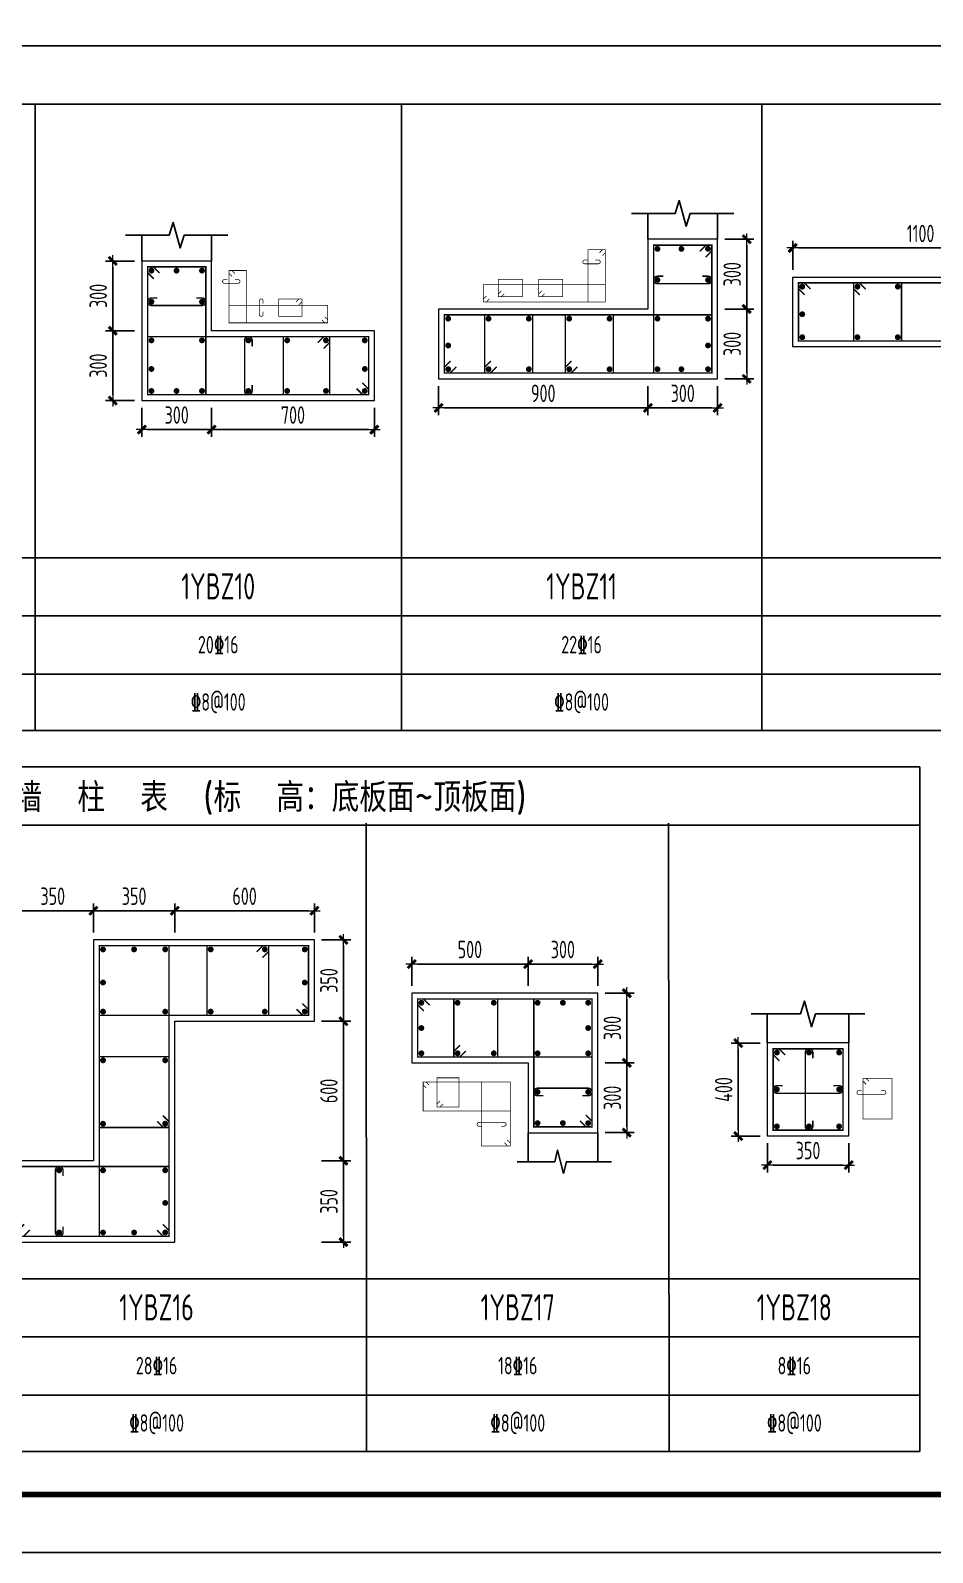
# Model space of a CAD drawing. Extents: x 292423 to 376523, y 106557 to 361882.
# Drawn here: x 308347 to 323865, y 302482 to 328666 of the extents above; entities that cross this region are included whole.
import ezdxf
from ezdxf.enums import TextEntityAlignment as Align

# ---------------------------------------------------------------- set-up
doc = ezdxf.new("R2010")
doc.units = 0
doc.header["$LTSCALE"] = 1000
doc.layers.get('0').update_dxf_attribs({"linetype": 'CONTINUOUS'})
doc.layers.get('Defpoints').update_dxf_attribs({"linetype": 'CONTINUOUS'})
for name, color, linetype in [('1508', 2, 'CONTINUOUS'), ('TAB', 7, 'CONTINUOUS'), ('THIN', 7, 'CONTINUOUS'), ('tk', 7, 'CONTINUOUS')]:
    doc.layers.add(name, color=color, linetype=linetype)
for name, color, linetype, lineweight in [('REIN', 6, 'CONTINUOUS', 18), ('Z-柱大样外框', 7, 'ByLayer', 18), ('Z-详图标注', 3, 'CONTINUOUS', 18)]:
    doc.layers.add(name, color=color, linetype=linetype, lineweight=lineweight)
doc.styles.get("Standard").update_dxf_attribs({"font": 'tssdeng.shx', "width": 0.7, "bigfont": 'tssdchn.shx'})
doc.styles.add('TCCAD_Dimension', font='Tssdeng.shx', dxfattribs={"width": 0.7, "bigfont": 'tssdchn.shx'})
doc.dimstyles.new('TCCAD_25_100', dxfattribs={"dimtxt": 300, "dimasz": 100, "dimexe": 125, "dimexo": 125, "dimgap": 100, "dimtad": 1, "dimdec": 0, "dimlfac": 0.25, "dimzin": 0, "dimdsep": 46, "dimtxsty": 'TCCAD_Dimension', "dimblk": '_TCDBK25_100', "dimcen": 0, "dimclrt": 7, "dimadec": 0, "dimazin": 0, "dimtfac": 1, "dimtdec": 0, "dimtix": 1, "dimtmove": 2, "dimatfit": 3, "dimfxl": 1, "dimtolj": 1, "dimtzin": 0, "dimarcsym": 0})

# ---------------------------------------------------------------- blocks, each defined once
blk = doc.blocks.new('_TCDBK25_100')
blk.add_line((-1, 0), (1, 0))
at = {"const_width": 0.5}
blk.add_lwpolyline([(-0.7, -0.7), (0.7, 0.7)], dxfattribs=at)
blk = doc.blocks.new('*D305')
at = {"layer": 'Defpoints', "color": 0}
for p in [(313231, 313023), (313231, 311623), (313731, 311623)]:
    blk.add_point(p, dxfattribs=at)
at = {"layer": 'Z-详图标注', "color": 0, "lineweight": -2}
for p, q in [((313356, 313023), (313856, 313023)), ((313731, 312923), (313731, 311723)), ((313356, 311623), (313856, 311623))]:
    blk.add_line(p, q, dxfattribs=at)
at = {"layer": 'Z-详图标注', "color": 0, "lineweight": -2, "xscale": 100, "yscale": 100, "zscale": 100}
for p, rotation in [((313731, 313023), 90), ((313731, 311623), 270)]:
    blk.add_blockref('_TCDBK25_100', p, dxfattribs=dict(at, rotation=rotation))
at = {"layer": 'Z-详图标注', "color": 7, "insert": (313481, 312323), "char_height": 300, "attachment_point": 5, "rotation": 90, "style": 'TCCAD_Dimension'}
blk.add_mtext('\\A1;350', dxfattribs=at)
blk = doc.blocks.new('*D306')
at = {"layer": 'Defpoints', "color": 0}
for p in [(313231, 311623), (313231, 309223), (313731, 309223)]:
    blk.add_point(p, dxfattribs=at)
at = {"layer": 'Z-详图标注', "color": 0, "lineweight": -2}
for p, q in [((313356, 311623), (313856, 311623)), ((313731, 311523), (313731, 309323)), ((313356, 309223), (313856, 309223))]:
    blk.add_line(p, q, dxfattribs=at)
at = {"layer": 'Z-详图标注', "color": 0, "lineweight": -2, "xscale": 100, "yscale": 100, "zscale": 100}
for p, rotation in [((313731, 311623), 90), ((313731, 309223), 270)]:
    blk.add_blockref('_TCDBK25_100', p, dxfattribs=dict(at, rotation=rotation))
at = {"layer": 'Z-详图标注', "color": 7, "insert": (313481, 310423), "char_height": 300, "attachment_point": 5, "rotation": 90, "style": 'TCCAD_Dimension'}
blk.add_mtext('\\A1;600', dxfattribs=at)
blk = doc.blocks.new('*D307')
at = {"layer": 'Defpoints', "color": 0}
for p in [(313231, 309223), (313231, 307823), (313731, 307823)]:
    blk.add_point(p, dxfattribs=at)
at = {"layer": 'Z-详图标注', "color": 0, "lineweight": -2}
for p, q in [((313356, 309223), (313856, 309223)), ((313731, 309123), (313731, 307923)), ((313356, 307823), (313856, 307823))]:
    blk.add_line(p, q, dxfattribs=at)
at = {"layer": 'Z-详图标注', "color": 0, "lineweight": -2, "xscale": 100, "yscale": 100, "zscale": 100}
for p, rotation in [((313731, 309223), 90), ((313731, 307823), 270)]:
    blk.add_blockref('_TCDBK25_100', p, dxfattribs=dict(at, rotation=rotation))
at = {"layer": 'Z-详图标注', "color": 7, "insert": (313481, 308523), "char_height": 300, "attachment_point": 5, "rotation": 90, "style": 'TCCAD_Dimension'}
blk.add_mtext('\\A1;350', dxfattribs=at)
blk = doc.blocks.new('*D308')
at = {"layer": 'Defpoints', "color": 0}
for p in [(310831, 313523), (310831, 313023), (313231, 313023)]:
    blk.add_point(p, dxfattribs=at)
at = {"layer": 'Z-详图标注', "color": 0, "lineweight": -2}
for p, q in [((310831, 313148), (310831, 313648)), ((313131, 313523), (310931, 313523)), ((313231, 313148), (313231, 313648))]:
    blk.add_line(p, q, dxfattribs=at)
at = {"layer": 'Z-详图标注', "color": 0, "lineweight": -2, "xscale": 100, "yscale": 100, "zscale": 100, "rotation": 180}
blk.add_blockref('_TCDBK25_100', (310831, 313523), dxfattribs=at)
at = {"layer": 'Z-详图标注', "color": 0, "lineweight": -2, "xscale": 100, "yscale": 100, "zscale": 100}
blk.add_blockref('_TCDBK25_100', (313231, 313523), dxfattribs=at)
at = {"layer": 'Z-详图标注', "color": 7, "insert": (312031, 313773), "char_height": 300, "attachment_point": 5, "style": 'TCCAD_Dimension'}
blk.add_mtext('\\A1;600', dxfattribs=at)
blk = doc.blocks.new('*D309')
at = {"layer": 'Defpoints', "color": 0}
for p in [(309431, 313523), (309431, 313023), (310831, 313023)]:
    blk.add_point(p, dxfattribs=at)
at = {"layer": 'Z-详图标注', "color": 0, "lineweight": -2}
for p, q in [((309431, 313148), (309431, 313648)), ((310731, 313523), (309531, 313523)), ((310831, 313148), (310831, 313648))]:
    blk.add_line(p, q, dxfattribs=at)
at = {"layer": 'Z-详图标注', "color": 0, "lineweight": -2, "xscale": 100, "yscale": 100, "zscale": 100, "rotation": 180}
blk.add_blockref('_TCDBK25_100', (309431, 313523), dxfattribs=at)
at = {"layer": 'Z-详图标注', "color": 0, "lineweight": -2, "xscale": 100, "yscale": 100, "zscale": 100}
blk.add_blockref('_TCDBK25_100', (310831, 313523), dxfattribs=at)
at = {"layer": 'Z-详图标注', "color": 7, "insert": (310131, 313773), "char_height": 300, "attachment_point": 5, "style": 'TCCAD_Dimension'}
blk.add_mtext('\\A1;350', dxfattribs=at)
blk = doc.blocks.new('*D310')
at = {"layer": 'Defpoints', "color": 0}
for p in [(308031, 313523), (308031, 313023), (309431, 313023)]:
    blk.add_point(p, dxfattribs=at)
at = {"layer": 'Z-详图标注', "color": 0, "lineweight": -2}
for p, q in [((308031, 313148), (308031, 313648)), ((309331, 313523), (308131, 313523)), ((309431, 313148), (309431, 313648))]:
    blk.add_line(p, q, dxfattribs=at)
at = {"layer": 'Z-详图标注', "color": 0, "lineweight": -2, "xscale": 100, "yscale": 100, "zscale": 100, "rotation": 180}
blk.add_blockref('_TCDBK25_100', (308031, 313523), dxfattribs=at)
at = {"layer": 'Z-详图标注', "color": 0, "lineweight": -2, "xscale": 100, "yscale": 100, "zscale": 100}
blk.add_blockref('_TCDBK25_100', (309431, 313523), dxfattribs=at)
at = {"layer": 'Z-详图标注', "color": 7, "insert": (308731, 313773), "char_height": 300, "attachment_point": 5, "style": 'TCCAD_Dimension'}
blk.add_mtext('\\A1;350', dxfattribs=at)
blk = doc.blocks.new('*D332')
at = {"layer": 'Defpoints', "color": 0}
for p in [(318106, 310906), (318606, 310906), (318106, 309706)]:
    blk.add_point(p, dxfattribs=at)
at = {"layer": 'Z-详图标注', "color": 0, "lineweight": -2}
for p, q in [((318231, 310906), (318731, 310906)), ((318606, 309806), (318606, 310806)), ((318231, 309706), (318731, 309706))]:
    blk.add_line(p, q, dxfattribs=at)
at = {"layer": 'Z-详图标注', "color": 0, "lineweight": -2, "xscale": 100, "yscale": 100, "zscale": 100}
for p, rotation in [((318606, 310906), 90), ((318606, 309706), 270)]:
    blk.add_blockref('_TCDBK25_100', p, dxfattribs=dict(at, rotation=rotation))
at = {"layer": 'Z-详图标注', "color": 7, "insert": (318356, 310306), "char_height": 300, "attachment_point": 5, "rotation": 90, "style": 'TCCAD_Dimension'}
blk.add_mtext('\\A1;300', dxfattribs=at)
blk = doc.blocks.new('*D333')
at = {"layer": 'Defpoints', "color": 0}
for p in [(318106, 312106), (318606, 312106), (318106, 310906)]:
    blk.add_point(p, dxfattribs=at)
at = {"layer": 'Z-详图标注', "color": 0, "lineweight": -2}
for p, q in [((318231, 312106), (318731, 312106)), ((318606, 311006), (318606, 312006)), ((318231, 310906), (318731, 310906))]:
    blk.add_line(p, q, dxfattribs=at)
at = {"layer": 'Z-详图标注', "color": 0, "lineweight": -2, "xscale": 100, "yscale": 100, "zscale": 100}
for p, rotation in [((318606, 312106), 90), ((318606, 310906), 270)]:
    blk.add_blockref('_TCDBK25_100', p, dxfattribs=dict(at, rotation=rotation))
at = {"layer": 'Z-详图标注', "color": 7, "insert": (318356, 311506), "char_height": 300, "attachment_point": 5, "rotation": 90, "style": 'TCCAD_Dimension'}
blk.add_mtext('\\A1;300', dxfattribs=at)
blk = doc.blocks.new('*D334')
at = {"layer": 'Defpoints', "color": 0}
for p in [(316906, 312606), (316906, 312106), (318106, 312106)]:
    blk.add_point(p, dxfattribs=at)
at = {"layer": 'Z-详图标注', "color": 0, "lineweight": -2}
for p, q in [((316906, 312231), (316906, 312731)), ((318106, 312231), (318106, 312731)), ((318006, 312606), (317006, 312606))]:
    blk.add_line(p, q, dxfattribs=at)
at = {"layer": 'Z-详图标注', "color": 0, "lineweight": -2, "xscale": 100, "yscale": 100, "zscale": 100, "rotation": 180}
blk.add_blockref('_TCDBK25_100', (316906, 312606), dxfattribs=at)
at = {"layer": 'Z-详图标注', "color": 0, "lineweight": -2, "xscale": 100, "yscale": 100, "zscale": 100}
blk.add_blockref('_TCDBK25_100', (318106, 312606), dxfattribs=at)
at = {"layer": 'Z-详图标注', "color": 7, "insert": (317506, 312856), "char_height": 300, "attachment_point": 5, "style": 'TCCAD_Dimension'}
blk.add_mtext('\\A1;300', dxfattribs=at)
blk = doc.blocks.new('*D335')
at = {"layer": 'Defpoints', "color": 0}
for p in [(314906, 312606), (314906, 312106), (316906, 312106)]:
    blk.add_point(p, dxfattribs=at)
at = {"layer": 'Z-详图标注', "color": 0, "lineweight": -2}
for p, q in [((314906, 312231), (314906, 312731)), ((316906, 312231), (316906, 312731)), ((316806, 312606), (315006, 312606))]:
    blk.add_line(p, q, dxfattribs=at)
at = {"layer": 'Z-详图标注', "color": 0, "lineweight": -2, "xscale": 100, "yscale": 100, "zscale": 100, "rotation": 180}
blk.add_blockref('_TCDBK25_100', (314906, 312606), dxfattribs=at)
at = {"layer": 'Z-详图标注', "color": 0, "lineweight": -2, "xscale": 100, "yscale": 100, "zscale": 100}
blk.add_blockref('_TCDBK25_100', (316906, 312606), dxfattribs=at)
at = {"layer": 'Z-详图标注', "color": 7, "insert": (315906, 312856), "char_height": 300, "attachment_point": 5, "style": 'TCCAD_Dimension'}
blk.add_mtext('\\A1;500', dxfattribs=at)
blk = doc.blocks.new('*D336')
at = {"layer": 'Defpoints', "color": 0}
for p in [(321023, 309648), (322423, 309648), (322423, 309148)]:
    blk.add_point(p, dxfattribs=at)
at = {"layer": 'Z-详图标注', "color": 0, "lineweight": -2}
for p, q in [((321023, 309523), (321023, 309023)), ((322423, 309523), (322423, 309023)), ((321123, 309148), (322323, 309148))]:
    blk.add_line(p, q, dxfattribs=at)
at = {"layer": 'Z-详图标注', "color": 0, "lineweight": -2, "xscale": 100, "yscale": 100, "zscale": 100, "rotation": 180}
blk.add_blockref('_TCDBK25_100', (321023, 309148), dxfattribs=at)
at = {"layer": 'Z-详图标注', "color": 0, "lineweight": -2, "xscale": 100, "yscale": 100, "zscale": 100}
blk.add_blockref('_TCDBK25_100', (322423, 309148), dxfattribs=at)
at = {"layer": 'Z-详图标注', "color": 7, "insert": (321723, 309398), "char_height": 300, "attachment_point": 5, "style": 'TCCAD_Dimension'}
blk.add_mtext('\\A1;350', dxfattribs=at)
blk = doc.blocks.new('*D337')
at = {"layer": 'Defpoints', "color": 0}
for p in [(320523, 311248), (321023, 311248), (321023, 309648)]:
    blk.add_point(p, dxfattribs=at)
at = {"layer": 'Z-详图标注', "color": 0, "lineweight": -2}
for p, q in [((320898, 311248), (320398, 311248)), ((320523, 309748), (320523, 311148)), ((320898, 309648), (320398, 309648))]:
    blk.add_line(p, q, dxfattribs=at)
at = {"layer": 'Z-详图标注', "color": 0, "lineweight": -2, "xscale": 100, "yscale": 100, "zscale": 100}
for p, rotation in [((320523, 311248), 90), ((320523, 309648), 270)]:
    blk.add_blockref('_TCDBK25_100', p, dxfattribs=dict(at, rotation=rotation))
at = {"layer": 'Z-详图标注', "color": 7, "insert": (320273, 310448), "char_height": 300, "attachment_point": 5, "rotation": 90, "style": 'TCCAD_Dimension'}
blk.add_mtext('\\A1;400', dxfattribs=at)
blk = doc.blocks.new('A1tk')
at = {"layer": 'tk', "color": 5}
blk.add_lwpolyline([(0, 0), (0, 59400), (84100, 59400), (84100, 0)], close=True, dxfattribs=at)
at = {"layer": 'tk', "const_width": 100}
blk.add_lwpolyline([(2500, 1000), (83100, 1000), (83100, 58400), (2500, 58400)], close=True, dxfattribs=at)
blk = doc.blocks.new('*D615')
at = {"layer": 'Defpoints', "color": 0}
for p in [(310263, 324700), (309763, 323500), (310263, 323500)]:
    blk.add_point(p, dxfattribs=at)
at = {"layer": 'Z-详图标注', "color": 0, "lineweight": -2}
for p, q in [((310138, 324700), (309638, 324700)), ((309763, 324600), (309763, 323600)), ((310138, 323500), (309638, 323500))]:
    blk.add_line(p, q, dxfattribs=at)
at = {"layer": 'Z-详图标注', "color": 0, "lineweight": -2, "xscale": 100, "yscale": 100, "zscale": 100}
for p, rotation in [((309763, 324700), 90), ((309763, 323500), 270)]:
    blk.add_blockref('_TCDBK25_100', p, dxfattribs=dict(at, rotation=rotation))
at = {"layer": 'Z-详图标注', "color": 7, "insert": (309513, 324100), "char_height": 300, "attachment_point": 5, "rotation": 90, "style": 'TCCAD_Dimension'}
blk.add_mtext('\\A1;300', dxfattribs=at)
blk = doc.blocks.new('*D616')
at = {"layer": 'Defpoints', "color": 0}
for p in [(310263, 323500), (309763, 322300), (310263, 322300)]:
    blk.add_point(p, dxfattribs=at)
at = {"layer": 'Z-详图标注', "color": 0, "lineweight": -2}
for p, q in [((310138, 323500), (309638, 323500)), ((309763, 323400), (309763, 322400)), ((310138, 322300), (309638, 322300))]:
    blk.add_line(p, q, dxfattribs=at)
at = {"layer": 'Z-详图标注', "color": 0, "lineweight": -2, "xscale": 100, "yscale": 100, "zscale": 100}
for p, rotation in [((309763, 323500), 90), ((309763, 322300), 270)]:
    blk.add_blockref('_TCDBK25_100', p, dxfattribs=dict(at, rotation=rotation))
at = {"layer": 'Z-详图标注', "color": 7, "insert": (309513, 322900), "char_height": 300, "attachment_point": 5, "rotation": 90, "style": 'TCCAD_Dimension'}
blk.add_mtext('\\A1;300', dxfattribs=at)
blk = doc.blocks.new('*D617')
at = {"layer": 'Defpoints', "color": 0}
for p in [(310263, 322300), (311463, 322300), (311463, 321800)]:
    blk.add_point(p, dxfattribs=at)
at = {"layer": 'Z-详图标注', "color": 0, "lineweight": -2}
for p, q in [((310263, 322175), (310263, 321675)), ((311463, 322175), (311463, 321675)), ((310363, 321800), (311363, 321800))]:
    blk.add_line(p, q, dxfattribs=at)
at = {"layer": 'Z-详图标注', "color": 0, "lineweight": -2, "xscale": 100, "yscale": 100, "zscale": 100, "rotation": 180}
blk.add_blockref('_TCDBK25_100', (310263, 321800), dxfattribs=at)
at = {"layer": 'Z-详图标注', "color": 0, "lineweight": -2, "xscale": 100, "yscale": 100, "zscale": 100}
blk.add_blockref('_TCDBK25_100', (311463, 321800), dxfattribs=at)
at = {"layer": 'Z-详图标注', "color": 7, "insert": (310863, 322050), "char_height": 300, "attachment_point": 5, "style": 'TCCAD_Dimension'}
blk.add_mtext('\\A1;300', dxfattribs=at)
blk = doc.blocks.new('*D618')
at = {"layer": 'Defpoints', "color": 0}
for p in [(311463, 322300), (314263, 322300), (314263, 321800)]:
    blk.add_point(p, dxfattribs=at)
at = {"layer": 'Z-详图标注', "color": 0, "lineweight": -2}
for p, q in [((311463, 322175), (311463, 321675)), ((314263, 322175), (314263, 321675)), ((311563, 321800), (314163, 321800))]:
    blk.add_line(p, q, dxfattribs=at)
at = {"layer": 'Z-详图标注', "color": 0, "lineweight": -2, "xscale": 100, "yscale": 100, "zscale": 100, "rotation": 180}
blk.add_blockref('_TCDBK25_100', (311463, 321800), dxfattribs=at)
at = {"layer": 'Z-详图标注', "color": 0, "lineweight": -2, "xscale": 100, "yscale": 100, "zscale": 100}
blk.add_blockref('_TCDBK25_100', (314263, 321800), dxfattribs=at)
at = {"layer": 'Z-详图标注', "color": 7, "insert": (312863, 322050), "char_height": 300, "attachment_point": 5, "style": 'TCCAD_Dimension'}
blk.add_mtext('\\A1;700', dxfattribs=at)
blk = doc.blocks.new('*D619')
at = {"layer": 'Defpoints', "color": 0}
for p in [(315368, 322674), (318968, 322674), (318968, 322174)]:
    blk.add_point(p, dxfattribs=at)
at = {"layer": 'Z-详图标注', "color": 0, "lineweight": -2}
for p, q in [((315368, 322549), (315368, 322049)), ((318968, 322549), (318968, 322049)), ((315468, 322174), (318868, 322174))]:
    blk.add_line(p, q, dxfattribs=at)
at = {"layer": 'Z-详图标注', "color": 0, "lineweight": -2, "xscale": 100, "yscale": 100, "zscale": 100, "rotation": 180}
blk.add_blockref('_TCDBK25_100', (315368, 322174), dxfattribs=at)
at = {"layer": 'Z-详图标注', "color": 0, "lineweight": -2, "xscale": 100, "yscale": 100, "zscale": 100}
blk.add_blockref('_TCDBK25_100', (318968, 322174), dxfattribs=at)
at = {"layer": 'Z-详图标注', "color": 7, "insert": (317168, 322424), "char_height": 300, "attachment_point": 5, "style": 'TCCAD_Dimension'}
blk.add_mtext('\\A1;900', dxfattribs=at)
blk = doc.blocks.new('*D620')
at = {"layer": 'Defpoints', "color": 0}
for p in [(318968, 322674), (320168, 322674), (320168, 322174)]:
    blk.add_point(p, dxfattribs=at)
at = {"layer": 'Z-详图标注', "color": 0, "lineweight": -2}
for p, q in [((318968, 322549), (318968, 322049)), ((320168, 322549), (320168, 322049)), ((319068, 322174), (320068, 322174))]:
    blk.add_line(p, q, dxfattribs=at)
at = {"layer": 'Z-详图标注', "color": 0, "lineweight": -2, "xscale": 100, "yscale": 100, "zscale": 100, "rotation": 180}
blk.add_blockref('_TCDBK25_100', (318968, 322174), dxfattribs=at)
at = {"layer": 'Z-详图标注', "color": 0, "lineweight": -2, "xscale": 100, "yscale": 100, "zscale": 100}
blk.add_blockref('_TCDBK25_100', (320168, 322174), dxfattribs=at)
at = {"layer": 'Z-详图标注', "color": 7, "insert": (319568, 322424), "char_height": 300, "attachment_point": 5, "style": 'TCCAD_Dimension'}
blk.add_mtext('\\A1;300', dxfattribs=at)
blk = doc.blocks.new('*D621')
at = {"layer": 'Defpoints', "color": 0}
for p in [(320168, 323874), (320668, 323874), (320168, 322674)]:
    blk.add_point(p, dxfattribs=at)
at = {"layer": 'Z-详图标注', "color": 0, "lineweight": -2}
for p, q in [((320293, 323874), (320793, 323874)), ((320668, 322774), (320668, 323774)), ((320293, 322674), (320793, 322674))]:
    blk.add_line(p, q, dxfattribs=at)
at = {"layer": 'Z-详图标注', "color": 0, "lineweight": -2, "xscale": 100, "yscale": 100, "zscale": 100}
for p, rotation in [((320668, 323874), 90), ((320668, 322674), 270)]:
    blk.add_blockref('_TCDBK25_100', p, dxfattribs=dict(at, rotation=rotation))
at = {"layer": 'Z-详图标注', "color": 7, "insert": (320418, 323274), "char_height": 300, "attachment_point": 5, "rotation": 90, "style": 'TCCAD_Dimension'}
blk.add_mtext('\\A1;300', dxfattribs=at)
blk = doc.blocks.new('*D622')
at = {"layer": 'Defpoints', "color": 0}
for p in [(320168, 325074), (320668, 325074), (320168, 323874)]:
    blk.add_point(p, dxfattribs=at)
at = {"layer": 'Z-详图标注', "color": 0, "lineweight": -2}
for p, q in [((320293, 325074), (320793, 325074)), ((320668, 323974), (320668, 324974)), ((320293, 323874), (320793, 323874))]:
    blk.add_line(p, q, dxfattribs=at)
at = {"layer": 'Z-详图标注', "color": 0, "lineweight": -2, "xscale": 100, "yscale": 100, "zscale": 100}
for p, rotation in [((320668, 325074), 90), ((320668, 323874), 270)]:
    blk.add_blockref('_TCDBK25_100', p, dxfattribs=dict(at, rotation=rotation))
at = {"layer": 'Z-详图标注', "color": 7, "insert": (320418, 324474), "char_height": 300, "attachment_point": 5, "rotation": 90, "style": 'TCCAD_Dimension'}
blk.add_mtext('\\A1;300', dxfattribs=at)
blk = doc.blocks.new('*D636')
at = {"layer": 'Defpoints', "color": 0}
for p in [(325859, 324924), (321459, 324424), (325859, 324424)]:
    blk.add_point(p, dxfattribs=at)
at = {"layer": 'Z-详图标注', "color": 0, "lineweight": -2}
for p, q in [((321459, 324549), (321459, 325049)), ((325859, 324549), (325859, 325049)), ((321559, 324924), (325759, 324924))]:
    blk.add_line(p, q, dxfattribs=at)
at = {"layer": 'Z-详图标注', "color": 0, "lineweight": -2, "xscale": 100, "yscale": 100, "zscale": 100, "rotation": 180}
blk.add_blockref('_TCDBK25_100', (321459, 324924), dxfattribs=at)
at = {"layer": 'Z-详图标注', "color": 0, "lineweight": -2, "xscale": 100, "yscale": 100, "zscale": 100}
blk.add_blockref('_TCDBK25_100', (325859, 324924), dxfattribs=at)
at = {"layer": 'Z-详图标注', "color": 7, "insert": (323659, 325174), "char_height": 300, "attachment_point": 5, "style": 'TCCAD_Dimension'}
blk.add_mtext('\\A1;1100', dxfattribs=at)

msp = doc.modelspace()

# ---------------------------------------------------------------- linework, layer by layer
at = {"layer": 'REIN', "color": 210}
for points, const_width in [([(319861.9, 324867.5), (319968, 324973.6), (320068, 324973.6), (320068, 322773.6), (319068, 322773.6), (319068, 324973.6), (320068, 324973.6), (320068, 324873.6), (319961.9, 324767.5)], 25), ([(318134.7, 324842.3), (318187.8, 324895.4), (318237.8, 324895.4), (318237.8, 323995.4), (317937.8, 323995.4), (317937.8, 324895.4), (318237.8, 324895.4), (318237.8, 324845.4), (318184.7, 324792.3)], 12.5), ([(310469.4, 324393.6), (310363.4, 324499.7), (310363.4, 324599.7), (311363.4, 324599.7), (311363.4, 322399.7), (310363.4, 322399.7), (310363.4, 324599.7), (310463.4, 324599.7), (310569.4, 324493.6)], 25), ([(311815.1, 324433.9), (311762.1, 324487), (311762.1, 324537), (312062.1, 324537), (312062.1, 323637), (311762.1, 323637), (311762.1, 324537), (311812.1, 324537), (311865.1, 324483.9)], 12.5), ([(316240.8, 324048.4), (316187.8, 323995.4), (316137.8, 323995.4), (316137.8, 324295.4), (318237.8, 324295.4), (318237.8, 323995.4), (316137.8, 323995.4), (316137.8, 324045.4), (316190.8, 324098.4)], 12.5), ([(321764.9, 324217.9), (321658.8, 324324), (321558.8, 324324), (321558.8, 323324), (326958.8, 323324), (326958.8, 324324), (321558.8, 324324), (321558.8, 324224), (321664.9, 324117.9)], 25), ([(313409, 323740), (313462.1, 323687), (313462.1, 323637), (311762.1, 323637), (311762.1, 323937), (313462.1, 323937), (313462.1, 323637), (313412.1, 323637), (313359, 323690)], 12.5), ([(315674, 322879.7), (315568, 322773.6), (315468, 322773.6), (315468, 323773.6), (320068, 323773.6), (320068, 322773.6), (315468, 322773.6), (315468, 322873.6), (315574, 322979.7)], 25), ([(314057.3, 322605.8), (314163.4, 322499.7), (314163.4, 322399.7), (310363.4, 322399.7), (310363.4, 323399.7), (314163.4, 323399.7), (314163.4, 322399.7), (314063.4, 322399.7), (313957.3, 322505.8)], 25), ([(313024.5, 311929.2), (313130.6, 311823.1), (313130.6, 311723.1), (309530.6, 311723.1), (309530.6, 312923.1), (313130.6, 312923.1), (313130.6, 311723.1), (313030.6, 311723.1), (312924.5, 311829.2)], 25), ([(310624.5, 308129.2), (310730.6, 308023.1), (310730.6, 307923.1), (309530.6, 307923.1), (309530.6, 312923.1), (310730.6, 312923.1), (310730.6, 307923.1), (310630.6, 307923.1), (310524.5, 308029.2)], 25), ([(315112.4, 311799.4), (315006.4, 311905.5), (315006.4, 312005.5), (318006.4, 312005.5), (318006.4, 311005.5), (315006.4, 311005.5), (315006.4, 312005.5), (315106.4, 312005.5), (315212.4, 311899.4)], 25), ([(317900.3, 310011.6), (318006.4, 309905.5), (318006.4, 309805.5), (317006.4, 309805.5), (317006.4, 312005.5), (318006.4, 312005.5), (318006.4, 309805.5), (317906.4, 309805.5), (317800.3, 309911.6)], 25), ([(321228.8, 310942.4), (321122.8, 311048.5), (321122.8, 311148.5), (322322.8, 311148.5), (322322.8, 309748.5), (321122.8, 309748.5), (321122.8, 311148.5), (321222.8, 311148.5), (321328.8, 311042.4)], 25), ([(315156.1, 310473.8), (315103.1, 310526.8), (315103.1, 310576.8), (316603.1, 310576.8), (316603.1, 310076.8), (315103.1, 310076.8), (315103.1, 310576.8), (315153.1, 310576.8), (315206.1, 310523.8)], 12.5), ([(316550.1, 309579.9), (316603.1, 309526.8), (316603.1, 309476.8), (316103.1, 309476.8), (316103.1, 310576.8), (316603.1, 310576.8), (316603.1, 309476.8), (316553.1, 309476.8), (316500.1, 309529.9)], 12.5), ([(322722.3, 310537.7), (322669.2, 310590.7), (322669.2, 310640.7), (323169.2, 310640.7), (323169.2, 309940.7), (322669.2, 309940.7), (322669.2, 310640.7), (322719.2, 310640.7), (322772.3, 310587.7)], 12.5), ([(308336.7, 308029.2), (308230.6, 307923.1), (308130.6, 307923.1), (308130.6, 309123.1), (310730.6, 309123.1), (310730.6, 307923.1), (308130.6, 307923.1), (308130.6, 308023.1), (308236.7, 308129.2)], 25)]:
    msp.add_lwpolyline(points, dxfattribs=dict(at, const_width=const_width))
at = {"layer": 'REIN', "color": 6, "const_width": 50}
for points in [[(319108, 324908.6, 1), (319158, 324908.6, 1)], [(319519.8, 324908.6, 1), (319569.8, 324908.6, 1)], [(319978, 324908.6, 1), (320028, 324908.6, 1)], [(310403.4, 324534.7, 1), (310453.4, 324534.7, 1)], [(310835.3, 324534.7, 1), (310885.3, 324534.7, 1)], [(311273.4, 324534.7, 1), (311323.4, 324534.7, 1)], [(319108, 324373.6, 1), (319158, 324373.6, 1)], [(319978, 324373.6, 1), (320028, 324373.6, 1)], [(321598.8, 324259, -1), (321648.8, 324259, -1)], [(322547.6, 324259, -1), (322597.6, 324259, -1)], [(323241.6, 324259, -1), (323291.6, 324259, -1)], [(310403.4, 323999.7, 1), (310453.4, 323999.7, 1)], [(311273.4, 323999.7, 1), (311323.4, 323999.7, 1)], [(315508, 323708.6, 1), (315558, 323708.6, 1)], [(316202, 323708.6, 1), (316252, 323708.6, 1)], [(316896, 323708.6, 1), (316946, 323708.6, 1)], [(317590, 323708.6, 1), (317640, 323708.6, 1)], [(318284, 323708.6, 1), (318334, 323708.6, 1)], [(319108, 323708.6, 1), (319158, 323708.6, 1)], [(319978, 323708.6, 1), (320028, 323708.6, 1)], [(321598.8, 323785.2, -1), (321648.8, 323785.2, -1)], [(310403.4, 323334.7, 1), (310453.4, 323334.7, 1)], [(311273.4, 323334.7, 1), (311323.4, 323334.7, 1)], [(312070.9, 323334.7, 1), (312120.9, 323334.7, 1)], [(312738.4, 323334.7, 1), (312788.4, 323334.7, 1)], [(313405.9, 323334.7, 1), (313455.9, 323334.7, 1)], [(314073.4, 323334.7, 1), (314123.4, 323334.7, 1)], [(321598.8, 323389, -1), (321648.8, 323389, -1)], [(322547.6, 323389, -1), (322597.6, 323389, -1)], [(323241.6, 323389, -1), (323291.6, 323389, -1)], [(315508, 323247.5, 1), (315558, 323247.5, 1)], [(319978, 323247.5, 1), (320028, 323247.5, 1)], [(310403.4, 322842.6, 1), (310453.4, 322842.6, 1)], [(314073.4, 322842.6, 1), (314123.4, 322842.6, 1)], [(315508, 322838.6, 1), (315558, 322838.6, 1)], [(316202, 322838.6, 1), (316252, 322838.6, 1)], [(316896, 322838.6, 1), (316946, 322838.6, 1)], [(317590, 322838.6, 1), (317640, 322838.6, 1)], [(318284, 322838.6, 1), (318334, 322838.6, 1)], [(319108, 322838.6, 1), (319158, 322838.6, 1)], [(319519.8, 322838.6, 1), (319569.8, 322838.6, 1)], [(319978, 322838.6, 1), (320028, 322838.6, 1)], [(310403.4, 322464.7, 1), (310453.4, 322464.7, 1)], [(310835.3, 322464.7, 1), (310885.3, 322464.7, 1)], [(311273.4, 322464.7, 1), (311323.4, 322464.7, 1)], [(312070.9, 322464.7, 1), (312120.9, 322464.7, 1)], [(312738.4, 322464.7, 1), (312788.4, 322464.7, 1)], [(313405.9, 322464.7, 1), (313455.9, 322464.7, 1)], [(314073.4, 322464.7, 1), (314123.4, 322464.7, 1)], [(309570.6, 312858.1, 1), (309620.6, 312858.1, 1)], [(310105, 312858.1, 1), (310155, 312858.1, 1)], [(310640.6, 312858.1, 1), (310690.6, 312858.1, 1)], [(311422.6, 312858.1, 1), (311472.6, 312858.1, 1)], [(312353.7, 312858.1, 1), (312403.7, 312858.1, 1)], [(313040.6, 312858.1, 1), (313090.6, 312858.1, 1)], [(309570.6, 312288.2, 1), (309620.6, 312288.2, 1)], [(313040.6, 312288.2, 1), (313090.6, 312288.2, 1)], [(315046.4, 311940.5, 1), (315096.4, 311940.5, 1)], [(315669.7, 311940.5, 1), (315719.7, 311940.5, 1)], [(316293, 311940.5, 1), (316343, 311940.5, 1)], [(317046.4, 311940.5, 1), (317096.4, 311940.5, 1)], [(317481.4, 311940.5, 1), (317531.4, 311940.5, 1)], [(317916.4, 311940.5, 1), (317966.4, 311940.5, 1)], [(309570.6, 311788.1, 1), (309620.6, 311788.1, 1)], [(310640.6, 311788.1, 1), (310690.6, 311788.1, 1)], [(311422.6, 311788.1, 1), (311472.6, 311788.1, 1)], [(312353.7, 311788.1, 1), (312403.7, 311788.1, 1)], [(313040.6, 311788.1, 1), (313090.6, 311788.1, 1)], [(315046.4, 311505.5, 1), (315096.4, 311505.5, 1)], [(317916.4, 311505.5, 1), (317966.4, 311505.5, 1)], [(315046.4, 311070.5, 1), (315096.4, 311070.5, 1)], [(315669.7, 311070.5, 1), (315719.7, 311070.5, 1)], [(316293, 311070.5, 1), (316343, 311070.5, 1)], [(317046.4, 311070.5, 1), (317096.4, 311070.5, 1)], [(317916.4, 311070.5, 1), (317966.4, 311070.5, 1)], [(321162.8, 311083.5, 1), (321212.8, 311083.5, 1)], [(321714.7, 311083.5, 1), (321764.7, 311083.5, 1)], [(322232.8, 311083.5, 1), (322282.8, 311083.5, 1)], [(309570.6, 310949.7, 1), (309620.6, 310949.7, 1)], [(310640.6, 310949.7, 1), (310690.6, 310949.7, 1)], [(317046.4, 310405.5, 1), (317096.4, 310405.5, 1)], [(317916.4, 310405.5, 1), (317966.4, 310405.5, 1)], [(321162.8, 310448.5, 1), (321212.8, 310448.5, 1)], [(322232.8, 310448.5, 1), (322282.8, 310448.5, 1)], [(309570.6, 309859.7, 1), (309620.6, 309859.7, 1)], [(310640.6, 309859.7, 1), (310690.6, 309859.7, 1)], [(317046.4, 309870.5, 1), (317096.4, 309870.5, 1)], [(317481.4, 309870.5, 1), (317531.4, 309870.5, 1)], [(317916.4, 309870.5, 1), (317966.4, 309870.5, 1)], [(321162.8, 309813.5, 1), (321212.8, 309813.5, 1)], [(321714.7, 309813.5, 1), (321764.7, 309813.5, 1)], [(322232.8, 309813.5, 1), (322282.8, 309813.5, 1)], [(308817.3, 309058.1, 1), (308867.3, 309058.1, 1)], [(309570.6, 309058.1, 1), (309620.6, 309058.1, 1)], [(310640.6, 309058.1, 1), (310690.6, 309058.1, 1)], [(310640.6, 308496.9, 1), (310690.6, 308496.9, 1)], [(308817.3, 307988.1, 1), (308867.3, 307988.1, 1)], [(309570.6, 307988.1, 1), (309620.6, 307988.1, 1)], [(310105, 307988.1, 1), (310155, 307988.1, 1)], [(310640.6, 307988.1, 1), (310690.6, 307988.1, 1)]]:
    msp.add_lwpolyline(points, format="xyb", close=True, dxfattribs=at)
at = {"layer": 'REIN', "color": 6}
for points, const_width in [([(318066.1, 324717), (318116.1, 324717, -1), (318116.1, 324652), (317881.1, 324652, -1), (317881.1, 324717), (317931.1, 324717)], 12.5), ([(319903, 324438.6), (320003, 324438.6, -1), (320003, 324308.6), (319133, 324308.6, -1), (319133, 324438.6), (319233, 324438.6)], 25), ([(311868.3, 324380.7), (311918.3, 324380.7, -1), (311918.3, 324315.7), (311683.3, 324315.7, -1), (311683.3, 324380.7), (311733.3, 324380.7)], 12.5), ([(311198.4, 324064.7), (311298.4, 324064.7, -1), (311298.4, 323934.7), (310428.4, 323934.7, -1), (310428.4, 324064.7), (310528.4, 324064.7)], 25), ([(312349.6, 323830.7), (312349.6, 323780.7, -1), (312284.6, 323780.7), (312284.6, 324015.7, -1), (312349.6, 324015.7), (312349.6, 323965.7)], 12.5), ([(312160.9, 322564.7), (312160.9, 322464.7, -1), (312030.9, 322464.7), (312030.9, 323334.7, -1), (312160.9, 323334.7), (312160.9, 323234.7)], 25), ([(321804.9, 309913.5), (321804.9, 309813.5, -1), (321674.9, 309813.5), (321674.9, 311083.5, -1), (321804.9, 311083.5), (321804.9, 310983.5)], 25), ([(317171.4, 310340.5), (317071.4, 310340.5, -1), (317071.4, 310470.5), (317941.4, 310470.5, -1), (317941.4, 310340.5), (317841.4, 310340.5)], 25), ([(322157.8, 310513.5), (322257.8, 310513.5, -1), (322257.8, 310383.5), (321187.8, 310383.5, -1), (321187.8, 310513.5), (321287.8, 310513.5)], 25), ([(322980.9, 310429), (323030.9, 310429, -1), (323030.9, 310364), (322595.9, 310364, -1), (322595.9, 310429), (322645.9, 310429)], 12.5), ([(316113.1, 309816.8), (316063.1, 309816.8, -1), (316063.1, 309881.8), (316498.1, 309881.8, -1), (316498.1, 309816.8), (316448.1, 309816.8)], 12.5), ([(308907.3, 308088.1), (308907.3, 307988.1, -1), (308777.3, 307988.1), (308777.3, 309058.1, -1), (308907.3, 309058.1), (308907.3, 308958.1)], 25)]:
    msp.add_lwpolyline(points, format="xyb", dxfattribs=dict(at, const_width=const_width))
for points, const_width in [([(316498.6, 324137.6), (316445.6, 324084.5), (316395.6, 324084.5), (316395.6, 324384.5), (316807.6, 324384.5), (316807.6, 324084.5), (316395.6, 324084.5), (316395.6, 324134.5), (316448.6, 324187.6)], 12.5), ([(317192.6, 324137.6), (317139.6, 324084.5), (317089.6, 324084.5), (317089.6, 324384.5), (317501.6, 324384.5), (317501.6, 324084.5), (317089.6, 324084.5), (317089.6, 324134.5), (317142.6, 324187.6)], 12.5), ([(322713.7, 324217.9), (322607.6, 324324), (322507.6, 324324), (322507.6, 323324), (323331.6, 323324), (323331.6, 324324), (322507.6, 324324), (322507.6, 324224), (322613.7, 324117.9)], 25), ([(312914, 323995.2), (312967.1, 324048.2), (313017.1, 324048.2), (313017.1, 323748.2), (312618.3, 323748.2), (312618.3, 324048.2), (313017.1, 324048.2), (313017.1, 323998.2), (312964, 323945.2)], 12.5), ([(316368, 322879.7), (316262, 322773.6), (316162, 322773.6), (316162, 323773.6), (316986, 323773.6), (316986, 322773.6), (316162, 322773.6), (316162, 322873.6), (316268, 322979.7)], 25), ([(317756, 322879.7), (317650, 322773.6), (317550, 322773.6), (317550, 323773.6), (318374, 323773.6), (318374, 322773.6), (317550, 322773.6), (317550, 322873.6), (317656, 322979.7)], 25), ([(313289.8, 323293.6), (313395.9, 323399.7), (313495.9, 323399.7), (313495.9, 322399.7), (312698.4, 322399.7), (312698.4, 323399.7), (313495.9, 323399.7), (313495.9, 323299.7), (313389.8, 323193.6)], 25), ([(312237.7, 312817.1), (312343.7, 312923.1), (312443.7, 312923.1), (312443.7, 311723.1), (311382.6, 311723.1), (311382.6, 312923.1), (312443.7, 312923.1), (312443.7, 312823.1), (312337.7, 312717.1)], 25), ([(315835.8, 311111.6), (315729.7, 311005.5), (315629.7, 311005.5), (315629.7, 312005.5), (316383, 312005.5), (316383, 311005.5), (315629.7, 311005.5), (315629.7, 311105.5), (315735.8, 311211.6)], 25), ([(310624.5, 310000.8), (310730.6, 309894.7), (310730.6, 309794.7), (309530.6, 309794.7), (309530.6, 311014.7), (310730.6, 311014.7), (310730.6, 309794.7), (310630.6, 309794.7), (310524.5, 309900.8)], 25), ([(315445.3, 310202.4), (315392.3, 310149.3), (315342.3, 310149.3), (315342.3, 310649.3), (315718.9, 310649.3), (315718.9, 310149.3), (315342.3, 310149.3), (315342.3, 310199.3), (315395.3, 310252.4)], 12.5)]:
    msp.add_lwpolyline(points, dxfattribs=dict(at, const_width=const_width))
at = {"layer": 'TAB'}
for p, q in [((295391.9, 328400.5), (368105.7, 328400.5)), ((295391.9, 327400.5), (353995.8, 327400.5)), ((295391.9, 327400.5), (353995.8, 327400.5)), ((368105.7, 327400.5), (295391.9, 327400.5)), ((297191.9, 327400.5), (316973.9, 327400.5)), ((308426.2, 327400.5), (308426.2, 316622.6)), ((314728.6, 327400.5), (314728.6, 316622.6)), ((320926.1, 327400.5), (320926.1, 316622.6)), ((295391.9, 319594.6), (368105.7, 319594.6)), ((297191.9, 319594.6), (340931.5, 319594.6)), ((295391.9, 318594.6), (353995.8, 318594.6)), ((295391.9, 318594.6), (353995.8, 318594.6)), ((297191.9, 318594.6), (316973.9, 318594.6)), ((297191.9, 318594.6), (316973.9, 318594.6)), ((295391.9, 317594.6), (353995.8, 317594.6)), ((297191.9, 317594.6), (316973.9, 317594.6)), ((295391.9, 316622.6), (353995.8, 316622.6)), ((295391.9, 316622.6), (353995.8, 316622.6)), ((295391.9, 316622.6), (368105.7, 316622.6)), ((295391.9, 315997.9), (323643.8, 315997.9)), ((323643.8, 315997.9), (323643.8, 304220.1)), ((295391.9, 314997.9), (323643.8, 314997.9)), ((314130.7, 304220.1), (314119.7, 315030.7)), ((319331.6, 304220.1), (319320.7, 315030.7)), ((295391.9, 307192.1), (323643.8, 307192.1)), ((297046, 306192.1), (323643.8, 306192.1)), ((297046, 305192.1), (323643.8, 305192.1)), ((295391.9, 304220.1), (323643.8, 304220.1))]:
    msp.add_line(p, q, dxfattribs=at)
at = {"layer": 'THIN'}
for p, q in [((318968, 325073.6), (318968, 325518.2)), ((320168, 325073.6), (320168, 325518.2)), ((310263.4, 324699.7), (310263.4, 325144.3)), ((311463.4, 324699.7), (311463.4, 325144.3)), ((321022.8, 311248.5), (321022.8, 311748.5)), ((322422.8, 311248.5), (322422.8, 311748.5)), ((316906.4, 309205.5), (316906.4, 309705.5)), ((318106.4, 309205.5), (318106.4, 309705.5))]:
    msp.add_line(p, q, dxfattribs=at)
for points in [[(318688, 325518.2), (319438, 325518.2), (319508, 325738.2), (319628, 325298.2), (319698, 325518.2), (320448, 325518.2)], [(309983.4, 325144.3), (310733.4, 325144.3), (310803.4, 325364.3), (310923.4, 324924.3), (310993.4, 325144.3), (311743.4, 325144.3)], [(320742.8, 311748.5), (321592.8, 311748.5), (321662.8, 311968.5), (321782.8, 311528.5), (321852.8, 311748.5), (322702.8, 311748.5)], [(318343.2, 309205.5), (317565.8, 309205.5), (317515.8, 309005.5), (317415.8, 309405.5), (317365.8, 309205.5), (316719.5, 309205.5)]]:
    msp.add_lwpolyline(points, dxfattribs=at)
at = {"layer": 'Z-柱大样外框'}
for points in [[(315368, 323873.6), (315368, 322673.6), (320168, 322673.6), (320168, 325073.6), (318968, 325073.6), (318968, 323873.6), (315368, 323873.6)], [(310263.4, 324699.7), (310263.4, 322299.7), (314263.4, 322299.7), (314263.4, 323499.7), (311463.4, 323499.7), (311463.4, 324699.7), (310263.4, 324699.7)], [(321458.8, 323224), (321458.8, 324424), (327058.8, 324424), (327058.8, 322024), (325858.8, 322024), (325858.8, 323224), (321458.8, 323224)], [(308030.6, 307823.1), (310830.6, 307823.1), (310830.6, 311623.1), (313230.6, 311623.1), (313230.6, 313023.1), (309430.6, 313023.1), (309430.6, 309223.1), (308030.6, 309223.1)], [(314906.4, 312105.5), (314906.4, 310905.5), (316906.4, 310905.5), (316906.4, 309705.5), (318106.4, 309705.5), (318106.4, 312105.5), (314906.4, 312105.5)], [(321022.8, 311248.5), (321022.8, 309648.5), (322422.8, 309648.5), (322422.8, 311248.5), (321022.8, 311248.5)]]:
    msp.add_lwpolyline(points, close=True, dxfattribs=at)

# ---------------------------------------------------------------- block references
at = {"layer": '1508'}
msp.add_blockref('A1tk', (292422.6, 302482.4), dxfattribs=at)

# ---------------------------------------------------------------- texts
at = {"layer": 'TAB', "width": 0.7}
for s, height, p in [('1YBZ10', 450, (311577.4, 319103.3)), ('1YBZ11', 450, (317827.3, 319103.3)), ('20%%13216', 300, (311577.4, 318100.4)), ('22%%13216', 300, (317827.3, 318100.4)), ('%%1328@100', 300, (311577.4, 317114.4)), ('%%1328@100', 300, (317827.3, 317114.4)), ('1YBZ16', 450, (310516.1, 306700.7)), ('1YBZ17', 450, (316728.7, 306700.7)), ('1YBZ18', 450, (321486.7, 306700.7)), ('28%%13216', 300, (310516.6, 305697.9)), ('18%%13216', 300, (316729.7, 305697.9)), ('8%%13216', 300, (321487.2, 305697.9)), ('%%1328@100', 300, (310517.1, 304711.8)), ('%%1328@100', 300, (316730.7, 304711.8)), ('%%1328@100', 300, (321487.7, 304711.8))]:
    msp.add_text(s, height=height, dxfattribs=at).set_placement(p, align=Align.MIDDLE_CENTER)
at = {"layer": 'TAB'}
msp.add_text('地  下  室  剪  力  墙  柱  表  (标  高：底板面~顶板面)', height=500, dxfattribs=at).set_placement((309771.8, 315471.6), align=Align.MIDDLE_CENTER)

# ---------------------------------------------------------------- dimensions: what is measured, and where the dimension line sits
at = {"layer": 'Z-详图标注'}
for base, p1, p2, picture, middle in [((325858.8, 324924), (321458.8, 324424), (325858.8, 324424), '*D636', (323658.8, 325174)), ((318968, 322173.6), (315368, 322673.6), (318968, 322673.6), '*D619', (317168, 322423.6)), ((320168, 322173.6), (318968, 322673.6), (320168, 322673.6), '*D620', (319568, 322423.6)), ((311463.4, 321799.7), (310263.4, 322299.7), (311463.4, 322299.7), '*D617', (310863.4, 322049.7)), ((314263.4, 321799.7), (311463.4, 322299.7), (314263.4, 322299.7), '*D618', (312863.4, 322049.7)), ((322422.8, 309148.5), (321022.8, 309648.5), (322422.8, 309648.5), '*D336', (321722.8, 309398.5))]:
    dim = msp.add_linear_dim(base=base, p1=p1, p2=p2, dimstyle='TCCAD_25_100', dxfattribs=at)
    dim.commit()
    dim.dimension.update_dxf_attribs({"geometry": picture, "text_midpoint": middle})
for base, p1, p2, angle, picture, middle in [((320668, 325073.6), (320168, 323873.6), (320168, 325073.6), 90, '*D622', (320418, 324473.6)), ((309763.4, 323499.7), (310263.4, 324699.7), (310263.4, 323499.7), 270, '*D615', (309513.4, 324099.7)), ((320668, 323873.6), (320168, 322673.6), (320168, 323873.6), 90, '*D621', (320418, 323273.6)), ((309763.4, 322299.7), (310263.4, 323499.7), (310263.4, 322299.7), 270, '*D616', (309513.4, 322899.7)), ((308030.6, 313523.1), (309430.6, 313023.1), (308030.6, 313023.1), 180, '*D310', (308730.6, 313773.1)), ((309430.6, 313523.1), (310830.6, 313023.1), (309430.6, 313023.1), 180, '*D309', (310130.6, 313773.1)), ((310830.6, 313523.1), (313230.6, 313023.1), (310830.6, 313023.1), 180, '*D308', (312030.6, 313773.1)), ((313730.6, 311623.1), (313230.6, 313023.1), (313230.6, 311623.1), 270, '*D305', (313480.6, 312323.1)), ((314906.4, 312605.5), (316906.4, 312105.5), (314906.4, 312105.5), 180, '*D335', (315906.4, 312855.5)), ((316906.4, 312605.5), (318106.4, 312105.5), (316906.4, 312105.5), 180, '*D334', (317506.4, 312855.5)), ((318606.4, 312105.5), (318106.4, 310905.5), (318106.4, 312105.5), 90, '*D333', (318356.4, 311505.5)), ((313730.6, 309223.1), (313230.6, 311623.1), (313230.6, 309223.1), 270, '*D306', (313480.6, 310423.1)), ((320522.8, 311248.5), (321022.8, 309648.5), (321022.8, 311248.5), 90, '*D337', (320272.8, 310448.5)), ((318606.4, 310905.5), (318106.4, 309705.5), (318106.4, 310905.5), 90, '*D332', (318356.4, 310305.5)), ((313730.6, 307823.1), (313230.6, 309223.1), (313230.6, 307823.1), 270, '*D307', (313480.6, 308523.1))]:
    dim = msp.add_linear_dim(base=base, p1=p1, p2=p2, angle=angle, dimstyle='TCCAD_25_100', dxfattribs=at)
    dim.commit()
    dim.dimension.update_dxf_attribs({"geometry": picture, "text_midpoint": middle})

doc.saveas('drawing.dxf')
